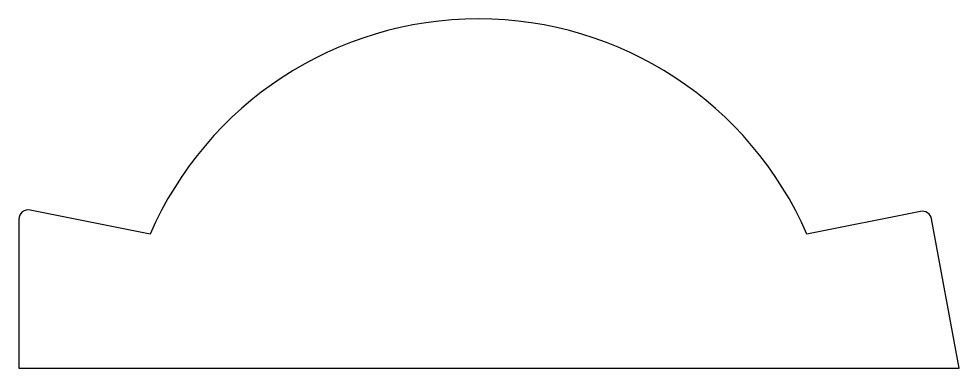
# Model space of a CAD drawing. Extents: x 145.6 to 165.5, y 223.4 to 230.8.
import ezdxf

# ---------------------------------------------------------------- set-up
doc = ezdxf.new("R2010")
doc.units = 0
doc.header["$LTSCALE"] = 15
doc.layers.get('0').update_dxf_attribs({"linetype": 'CONTINUOUS'})

msp = doc.modelspace()

# ---------------------------------------------------------------- linework, layer by layer
at = {"color": 0, "ltscale": 0.05}
msp.add_lwpolyline([(145.593, 223.355), (165.538, 223.355), (164.953, 226.516, 0.422114), (164.715, 226.675), (162.309, 226.194, 0.654802), (148.377, 226.194), (145.834, 226.704, 0.477155), (145.593, 226.508)], format="xyb", close=True, dxfattribs=at)

doc.saveas('drawing.dxf')
